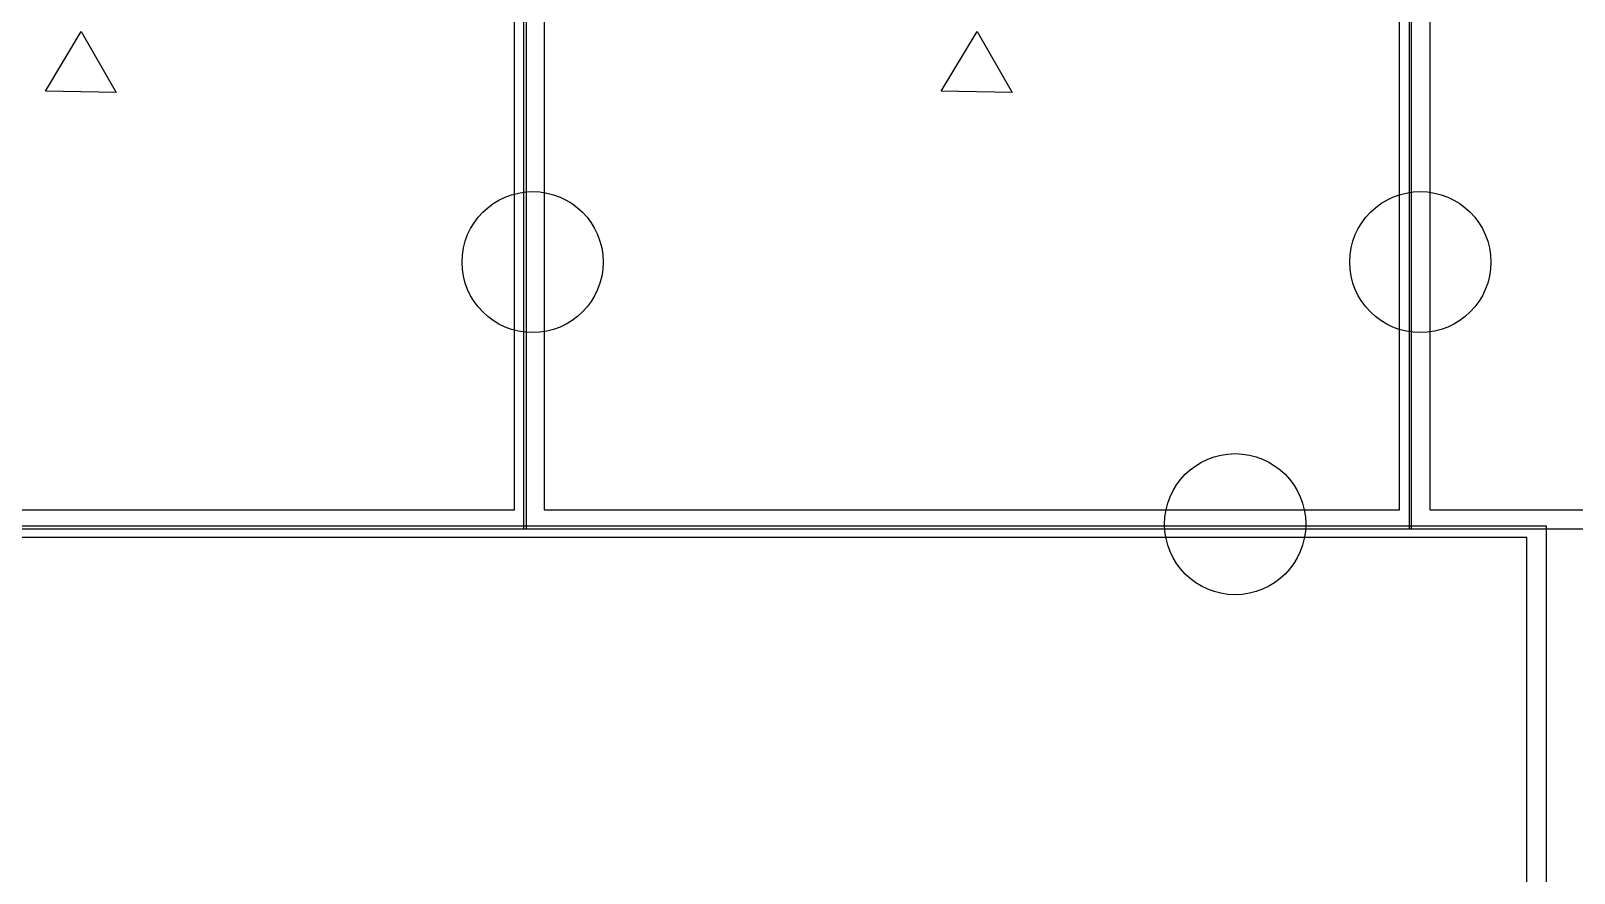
# Model space of a CAD drawing. Header units: inches. Extents: x -42 to 72, y -34 to 80.
# Drawn here: x 2.3 to 40.58, y -10.57 to 10.33 of the extents above; entities that cross this region are included whole.
import ezdxf

# ---------------------------------------------------------------- set-up
doc = ezdxf.new("R2010")
doc.units = ezdxf.units.IN
doc.header["$MEASUREMENT"] = 0
doc.layers.add('Layer 1', color=7, linetype='Continuous')

msp = doc.modelspace()

# ---------------------------------------------------------------- linework, layer by layer
for p, q in [((14.528, -2.034), (14.528, 47.967)), ((14.59, 47.967), (14.59, -2.034)), ((36.493, -2.034), (36.493, 47.967)), ((36.541, 47.967), (36.541, -2.034)), ((15.038, 47.575), (15.038, -1.558)), ((37.004, 47.575), (37.004, -1.558)), ((14.301, -1.558), (14.301, 47.412)), ((36.252, -1.558), (36.252, 47.412)), ((-6.913, -1.558), (14.301, -1.558)), ((15.038, -1.558), (36.252, -1.558)), ((37.004, -1.558), (58.218, -1.558)), ((-10.116, -1.948), (39.885, -1.948)), ((39.408, -2.237), (-9.561, -2.237)), ((14.59, -2.034), (-7.424, -2.034)), ((36.541, -2.034), (14.528, -2.034)), ((58.507, -2.034), (36.493, -2.034)), ((39.408, -23.451), (39.408, -2.237)), ((39.885, -1.948), (39.885, -23.961))]:
    msp.add_line(p, q)
for points in [[(2.664, 8.83), (3.554, 10.316), (4.419, 8.796), (2.664, 8.83)], [(24.885, 8.83), (25.775, 10.316), (26.64, 8.796), (24.885, 8.83)]]:
    msp.add_lwpolyline(points)
for centre in [(14.748, 4.591), (36.765, 4.591), (32.173, -1.911)]:
    msp.add_circle(centre, 1.75)
at = {"layer": 'Layer 1', "color": 240, "lineweight": 35, "true_color": 0xed1c24}
msp.add_open_spline([(54.183, -9.087), (71.825, 12.728), (68.441, 44.715), (46.625, 62.356), (24.81, 79.998), (-7.176, 76.614), (-24.818, 54.799), (-42.459, 32.984), (-39.075, 0.998), (-17.26, -16.644), (4.555, -34.286), (36.542, -30.902), (54.183, -9.087)], degree=3, knots=[0, 0, 0, 0, 1, 1, 1, 2, 2, 2, 3, 3, 3, 4, 4, 4, 4], dxfattribs=at)

doc.saveas('drawing.dxf')
